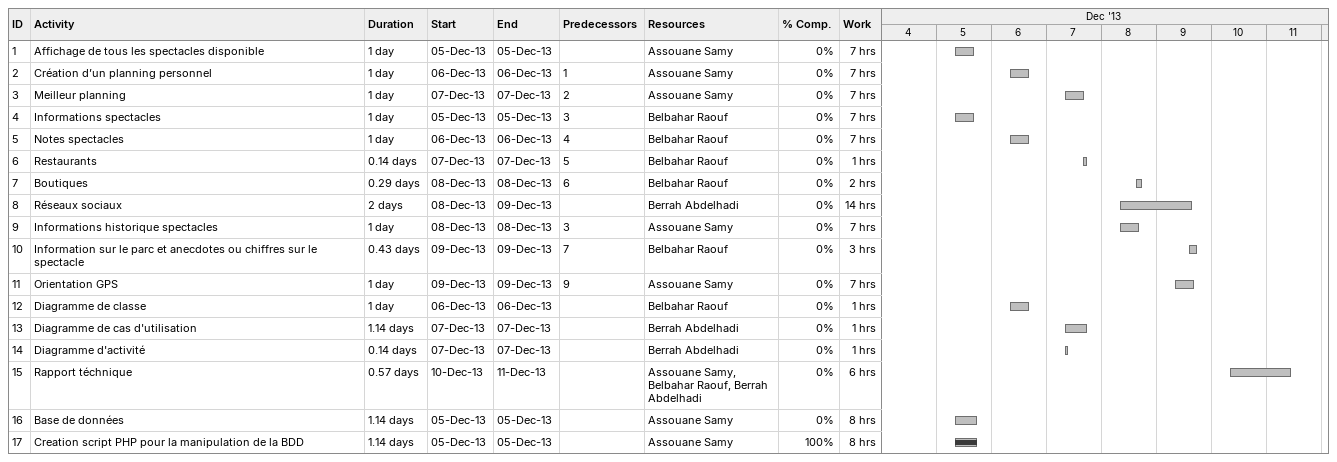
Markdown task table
| ID | Task | Duration | Start | Finish | Predecessors | Resources | % complete | Work (h) |
|---|---|---|---|---|---|---|---|---|
| 1 | Affichage de tous les spectacles disponible | 1d | 2013-12-05 | 2013-12-05 |  | Assouane Samy | 0 | 7 |
| 2 | Création d’un planning personnel | 1d | 2013-12-06 | 2013-12-06 | 1 | Assouane Samy | 0 | 7 |
| 3 | Meilleur planning | 1d | 2013-12-07 | 2013-12-07 | 2 | Assouane Samy | 0 | 7 |
| 4 | Informations spectacles | 1d | 2013-12-05 | 2013-12-05 | 3 | Belbahar Raouf | 0 | 7 |
| 5 | Notes spectacles | 1d | 2013-12-06 | 2013-12-06 | 4 | Belbahar Raouf | 0 | 7 |
| 6 | Restaurants | 0.14d | 2013-12-07 | 2013-12-07 | 5 | Belbahar Raouf | 0 | 1 |
| 7 | Boutiques | 0.29d | 2013-12-08 | 2013-12-08 | 6 | Belbahar Raouf | 0 | 2 |
| 8 | Réseaux sociaux | 2d | 2013-12-08 | 2013-12-09 |  | Berrah Abdelhadi | 0 | 14 |
| 9 | Informations historique spectacles | 1d | 2013-12-08 | 2013-12-08 | 3 | Assouane Samy | 0 | 7 |
| 10 | Information sur le parc et anecdotes ou chiffres sur le spectacle | 0.43d | 2013-12-09 | 2013-12-09 | 7 | Belbahar Raouf | 0 | 3 |
| 11 | Orientation GPS | 1d | 2013-12-09 | 2013-12-09 | 9 | Assouane Samy | 0 | 7 |
| 12 | Diagramme de classe | 1d | 2013-12-06 | 2013-12-06 |  | Belbahar Raouf | 0 | 1 |
| 13 | Diagramme de cas d'utilisation | 1.14d | 2013-12-07 | 2013-12-07 |  | Berrah Abdelhadi | 0 | 1 |
| 14 | Diagramme d'activité | 0.14d | 2013-12-07 | 2013-12-07 |  | Berrah Abdelhadi | 0 | 1 |
| 15 | Rapport téchnique | 0.57d | 2013-12-10 | 2013-12-11 |  | Assouane Samy, Belbahar Raouf, Berrah Abdelhadi | 0 | 6 |
| 16 | Base de données | 1.14d | 2013-12-05 | 2013-12-05 |  | Assouane Samy | 0 | 8 |
| 17 | Creation script PHP pour la manipulation de la BDD | 1.14d | 2013-12-05 | 2013-12-05 |  | Assouane Samy | 100 | 8 |
